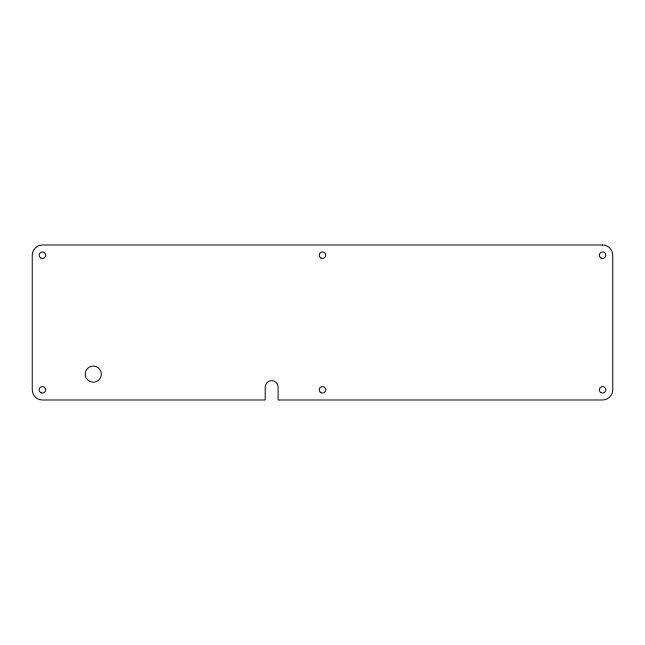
<?xml version="1.0" encoding="UTF-8"?>
<svg xmlns="http://www.w3.org/2000/svg" width="645" height="645" viewBox="0 0 645 645"><rect width="100%" height="100%" fill="white"/><g stroke="black" fill="none" stroke-linecap="round" stroke-linejoin="round"><path stroke-width="0.97" d="M602.583 245.011L42.417 245.011A10.167 10.167 0 0 0 32.25 255.186L32.25 389.814A10.167 10.167 0 0 0 42.417 399.989L265.192 399.989L265.192 387.073A6.458 6.458 0 0 1 271.65 380.615A6.458 6.458 0 0 1 278.108 387.073L278.108 399.989L602.583 399.989A10.167 10.167 0 0 0 612.75 389.814L612.75 255.186A10.167 10.167 0 0 0 602.583 245.011M89.236 381.147A8.079 8.079 0 0 0 101.346 374.156A8.079 8.079 0 0 0 89.236 367.158A8.079 8.079 0 0 0 89.236 381.147M600.963 257.984A3.225 3.225 0 0 0 605.808 255.186A3.225 3.225 0 0 0 600.963 252.389A3.225 3.225 0 0 0 600.963 257.984M320.218 392.096A3.225 3.225 0 0 0 325.62 390.652A3.225 3.225 0 0 0 321.661 386.694A3.225 3.225 0 0 0 320.218 392.096M600.963 392.611A3.225 3.225 0 0 0 605.808 389.814A3.225 3.225 0 0 0 600.963 387.016A3.225 3.225 0 0 0 600.963 392.611M40.804 257.984A3.225 3.225 0 0 0 45.65 255.186A3.225 3.225 0 0 0 40.804 252.389A3.225 3.225 0 0 0 40.804 257.984M320.887 257.984A3.225 3.225 0 0 0 325.725 255.186A3.225 3.225 0 0 0 320.887 252.389A3.225 3.225 0 0 0 320.887 257.984M40.804 392.611A3.225 3.225 0 0 0 45.65 389.814A3.225 3.225 0 0 0 40.804 387.016A3.225 3.225 0 0 0 40.804 392.611"/></g></svg>
